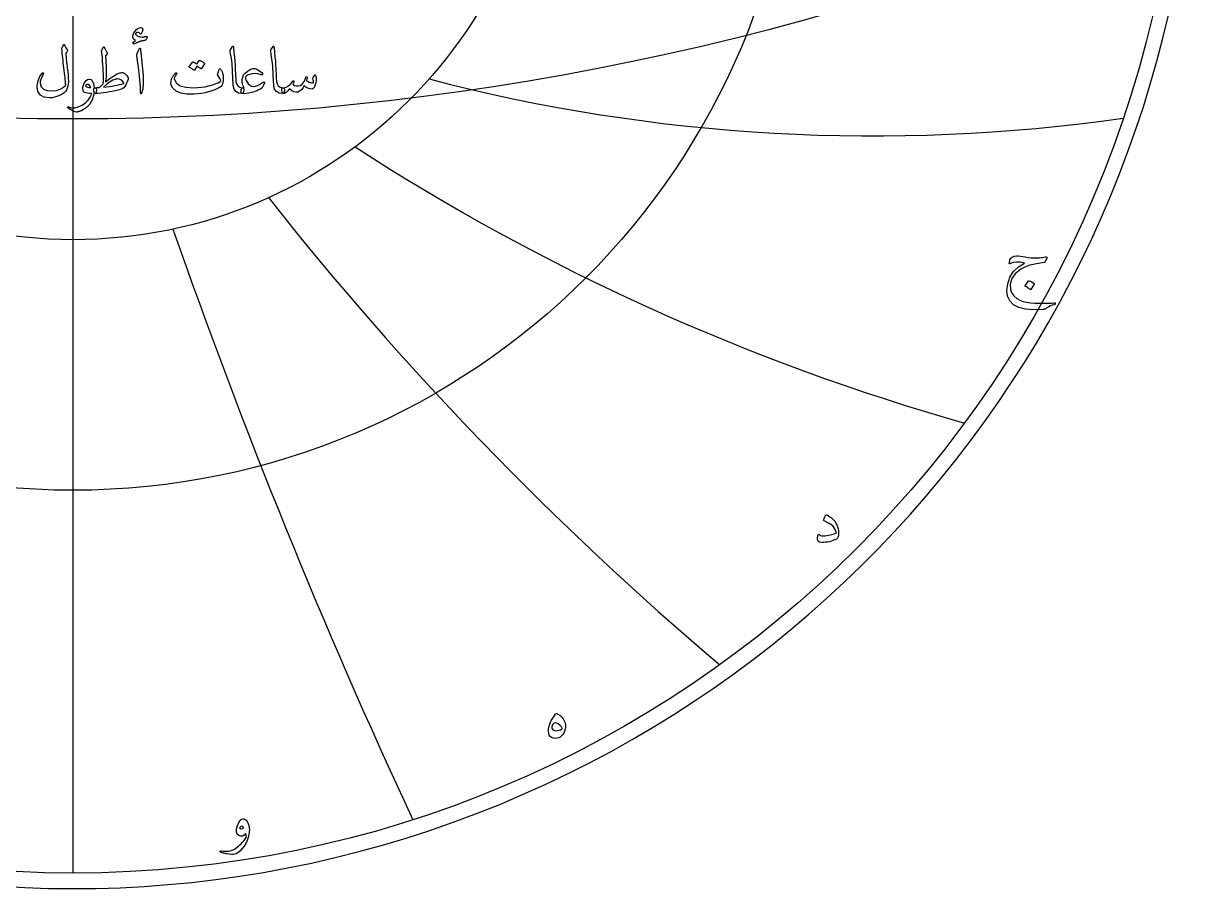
# Model space of a CAD drawing. Header units: millimetres. Extents: x -57 to 57, y -57 to 58.
# Drawn here: x -2.5 to 56.6, y -56.6 to -13 of the extents above; entities that cross this region are included whole.
import ezdxf

# ---------------------------------------------------------------- set-up
doc = ezdxf.new("R2010")
doc.units = ezdxf.units.MM
for name, color, linetype in [('CUT_OUTER', 1, 'Continuous'), ('ENGRAVE', 7, 'Continuous'), ('ENGRAVE_FINE', 8, 'Continuous'), ('TEXT', 5, 'Continuous')]:
    doc.layers.add(name, color=color, linetype=linetype)

msp = doc.modelspace()

# ---------------------------------------------------------------- linework, layer by layer
at = {"layer": 'CUT_OUTER'}
msp.add_arc((-0.0002, -0.0001), 56.5799, 134.296617, 87.801785, dxfattribs=at)
at = {"layer": 'ENGRAVE'}
for points in [[(0, -55.8), (0, 55.8)], [(0, -55.8), (0, -23.9096)]]:
    msp.add_lwpolyline(points, dxfattribs=at)
for radius in [55.8, 36.5261, 23.9096]:
    msp.add_circle((0, 0), radius, dxfattribs=at)
for centre, radius, start, end in [((40.2781, 69.7638), 88.4504, 255.36506, 278.197958), ((75.7292, 75.7292), 113.1546, 237.060542, 254.185216), ((138.8356, 80.1568), 164.422, 218.319612, 229.736062), ((309.3179, 82.8815), 322.3059, 199.24899, 204.957214)]:
    msp.add_arc(centre, radius, start, end, dxfattribs=at)
at = {"layer": 'ENGRAVE_FINE'}
msp.add_arc((0, 121.0408), 138.8558, 246.464598, 293.535402, dxfattribs=at)
at = {"layer": 'TEXT'}
for points in [[(3.6168, -13.8767), (3.5738, -13.8848), (3.5339, -13.8924), (3.4971, -13.8996), (3.4634, -13.9064), (3.4329, -13.913), (3.406, -13.9196), (3.3826, -13.9262), (3.3627, -13.9328), (3.3425, -13.9403), (3.3181, -13.9497), (3.2897, -13.961), (3.2571, -13.9741), (3.2204, -13.9892), (3.1796, -14.0067), (3.1346, -14.0264), (3.0855, -14.0483), (3.0655, -14.0549), (3.0484, -14.0549), (3.0341, -14.0483), (3.0228, -14.0351), (3.016, -14.0027), (3.0352, -13.965), (3.0803, -13.9219), (3.1515, -13.8734), (3.097, -13.8425), (3.0558, -13.8091), (3.0277, -13.7732), (3.0129, -13.7348), (3.01, -13.6624), (3.0277, -13.5838), (3.0661, -13.4991), (3.1251, -13.4081), (3.1954, -13.3266), (3.2678, -13.2703), (3.3423, -13.2392), (3.4188, -13.2332), (3.4615, -13.2439), (3.4906, -13.2662), (3.506, -13.3), (3.5079, -13.3454), (3.5005, -13.3945), (3.4881, -13.4395), (3.4708, -13.4803), (3.4485, -13.517), (3.4262, -13.5428), (3.4056, -13.5541), (3.3866, -13.551), (3.3693, -13.5335), (3.3495, -13.5073), (3.3264, -13.4881), (3.3, -13.476), (3.2703, -13.4708), (3.2392, -13.4708), (3.2117, -13.4774), (3.188, -13.4906), (3.168, -13.5104), (3.1534, -13.5343), (3.149, -13.5566), (3.155, -13.5772), (3.1713, -13.5962), (3.2324, -13.6414), (3.3066, -13.6746), (3.3941, -13.6958), (3.4947, -13.7051), (3.5035, -13.7048), (3.5133, -13.7039), (3.5241, -13.7023), (3.5359, -13.7002), (3.5488, -13.6976), (3.5628, -13.6948), (3.5777, -13.6918), (3.5937, -13.6886), (3.611, -13.6854), (3.6267, -13.6824), (3.6407, -13.6796), (3.6531, -13.6771), (3.664, -13.6749), (3.6737, -13.6734), (3.6822, -13.6724), (3.6894, -13.6721), (3.703, -13.6736), (3.7142, -13.6779), (3.7228, -13.6851), (3.729, -13.6952), (3.7329, -13.7049), (3.7348, -13.7142), (3.7346, -13.7231), (3.7323, -13.7315), (3.7003, -13.7913), (3.6704, -13.8355), (3.6426, -13.8639), (3.6168, -13.8767)], [(-0.4884, -14.1011), (-0.4826, -14.091), (-0.4752, -14.0838), (-0.4661, -14.0795), (-0.4554, -14.078), (-0.4447, -14.0799), (-0.4356, -14.0854), (-0.4282, -14.0947), (-0.4224, -14.1077), (-0.3917, -14.1834), (-0.3589, -14.2488), (-0.324, -14.3039), (-0.2871, -14.3486), (-0.2762, -14.3647), (-0.2731, -14.3833), (-0.2778, -14.4043), (-0.2904, -14.4278), (-0.2984, -14.4392), (-0.3061, -14.4501), (-0.3133, -14.4606), (-0.3201, -14.4707), (-0.3265, -14.4802), (-0.3325, -14.4889), (-0.338, -14.4967), (-0.3432, -14.5037), (-0.3519, -14.5165), (-0.358, -14.5318), (-0.3618, -14.5495), (-0.363, -14.5697), (-0.3591, -14.6267), (-0.3539, -14.6889), (-0.3475, -14.7563), (-0.3399, -14.8288), (-0.3312, -14.9064), (-0.3217, -14.9892), (-0.3114, -15.0772), (-0.3003, -15.1703), (-0.2878, -15.2632), (-0.2768, -15.3506), (-0.2672, -15.4324), (-0.2591, -15.5086), (-0.2521, -15.5794), (-0.2463, -15.6451), (-0.2414, -15.7056), (-0.2376, -15.761), (-0.2333, -15.925), (-0.2467, -16.0803), (-0.2778, -16.2269), (-0.3267, -16.3649), (-0.3743, -16.446), (-0.448, -16.5208), (-0.5476, -16.5895), (-0.6732, -16.652), (-0.8093, -16.7038), (-0.9372, -16.7403), (-1.0568, -16.7615), (-1.1682, -16.7675), (-1.447, -16.7292), (-1.6467, -16.624), (-1.7671, -16.452), (-1.8084, -16.2131), (-1.794, -16.0351), (-1.7473, -15.8608), (-1.6686, -15.6903), (-1.5576, -15.5234), (-1.5491, -15.5137), (-1.5403, -15.5077), (-1.531, -15.5055), (-1.5213, -15.5069), (-1.511, -15.5108), (-1.5031, -15.516), (-1.4978, -15.5224), (-1.4949, -15.53), (-1.4928, -15.5414), (-1.4932, -15.5523), (-1.4961, -15.5628), (-1.5015, -15.5729), (-1.5772, -15.7204), (-1.6294, -15.846), (-1.658, -15.9497), (-1.6632, -16.0316), (-1.6081, -16.208), (-1.4891, -16.3311), (-1.3062, -16.401), (-1.0593, -16.4177), (-0.8368, -16.3936), (-0.6476, -16.3377), (-0.4919, -16.25), (-0.3696, -16.1306), (-0.3722, -16.073), (-0.3766, -16.0056), (-0.3829, -15.9286), (-0.391, -15.8419), (-0.4013, -15.7452), (-0.4137, -15.6385), (-0.4285, -15.5217), (-0.4455, -15.3947), (-0.4616, -15.2637), (-0.4768, -15.1348), (-0.4913, -15.008), (-0.5049, -14.8832), (-0.5175, -14.7605), (-0.5288, -14.6398), (-0.5389, -14.5212), (-0.5478, -14.4047), (-0.561, -14.2925), (-0.5604, -14.2797), (-0.5585, -14.2678), (-0.5554, -14.2566), (-0.5511, -14.2463)], [(8.0289, -14.1803), (8.0353, -14.1704), (8.0413, -14.1638), (8.0468, -14.1605), (8.052, -14.1605), (8.0598, -14.1648), (8.0668, -14.1778), (8.073, -14.1995), (8.0784, -14.2298), (8.1056, -14.4763), (8.1279, -14.7042), (8.1452, -14.9135), (8.1576, -15.1043), (8.1655, -15.2675), (8.1729, -15.4137), (8.1796, -15.543), (8.1856, -15.6554), (8.1909, -15.7509), (8.1951, -15.8295), (8.1983, -15.8912), (8.2005, -15.9359), (8.2298, -16.07), (8.2946, -16.1686), (8.3948, -16.2317), (8.5305, -16.2593), (8.5682, -16.2692), (8.5924, -16.2923), (8.6029, -16.3286), (8.5998, -16.3781), (8.5843, -16.4561), (8.5676, -16.5118), (8.5497, -16.5452), (8.5305, -16.5563), (8.3395, -16.5312), (8.1989, -16.4557), (8.1085, -16.3299), (8.0685, -16.1537), (8.0622, -16.0695), (8.0565, -15.985), (8.0515, -15.9003), (8.047, -15.8155), (8.043, -15.7304), (8.0392, -15.6451), (8.0356, -15.5596), (8.0322, -15.4739), (8.026, -15.3105), (8.0174, -15.1633), (8.0062, -15.0324), (7.9926, -14.9179), (7.9765, -14.8078), (7.958, -14.6906), (7.9369, -14.5661), (7.9134, -14.4344), (7.9103, -14.4107), (7.9109, -14.389), (7.9153, -14.3694), (7.9233, -14.3519)], [(10.0716, -14.1803), (10.078, -14.1704), (10.084, -14.1638), (10.0895, -14.1605), (10.0947, -14.1605), (10.1025, -14.1648), (10.1095, -14.1778), (10.1157, -14.1995), (10.1211, -14.2298), (10.1483, -14.4763), (10.1706, -14.7042), (10.1879, -14.9135), (10.2003, -15.1043), (10.2082, -15.2675), (10.2156, -15.4137), (10.2223, -15.543), (10.2283, -15.6554), (10.2336, -15.7509), (10.2378, -15.8295), (10.241, -15.8912), (10.2432, -15.9359), (10.2725, -16.07), (10.3372, -16.1686), (10.4375, -16.2317), (10.5732, -16.2593), (10.6109, -16.2692), (10.6351, -16.2923), (10.6456, -16.3286), (10.6425, -16.3781), (10.627, -16.4561), (10.6103, -16.5118), (10.5924, -16.5452), (10.5732, -16.5563), (10.3822, -16.5312), (10.2416, -16.4557), (10.1512, -16.3299), (10.1112, -16.1537), (10.1049, -16.0695), (10.0992, -15.985), (10.0942, -15.9003), (10.0897, -15.8155), (10.0857, -15.7304), (10.0819, -15.6451), (10.0783, -15.5596), (10.0749, -15.4739), (10.0687, -15.3105), (10.0601, -15.1633), (10.0489, -15.0324), (10.0353, -14.9179), (10.0192, -14.8078), (10.0007, -14.6906), (9.9796, -14.5661), (9.9561, -14.4344), (9.953, -14.4107), (9.9536, -14.389), (9.958, -14.3694), (9.966, -14.3519)], [(1.5246, -14.2199), (1.5324, -14.2115), (1.5395, -14.2059), (1.5456, -14.2032), (1.551, -14.2034), (1.5574, -14.2063), (1.5634, -14.2117), (1.5689, -14.2195), (1.5741, -14.2298), (1.595, -14.2744), (1.6149, -14.3156), (1.6338, -14.3536), (1.6517, -14.3882), (1.6687, -14.4192), (1.6851, -14.446), (1.7008, -14.4687), (1.716, -14.4872), (1.7271, -14.5025), (1.7309, -14.5186), (1.7271, -14.5355), (1.716, -14.5532), (1.65, -14.6357), (1.6415, -14.6499), (1.636, -14.6662), (1.6333, -14.6846), (1.6335, -14.705), (1.6442, -14.8607), (1.6533, -14.9979), (1.6607, -15.1165), (1.6665, -15.2165), (1.6708, -15.2982), (1.6739, -15.3617), (1.6758, -15.4071), (1.6764, -15.4343), (1.6757, -15.5148), (1.6735, -15.5911), (1.6699, -15.6633), (1.6648, -15.7313), (1.6586, -15.7953), (1.6512, -15.8551), (1.6429, -15.9108), (1.6335, -15.9623), (1.8577, -15.7907), (2.0518, -15.6587), (2.2157, -15.5663), (2.3496, -15.5135), (2.4092, -15.4995), (2.4626, -15.4937), (2.5099, -15.4962), (2.5509, -15.5069), (2.6089, -15.537), (2.6639, -15.5845), (2.7161, -15.6492), (2.7654, -15.7313), (2.773, -15.7509), (2.7761, -15.7734), (2.7747, -15.7988), (2.7687, -15.827), (2.7359, -15.9285), (2.6969, -16.025), (2.6518, -16.1166), (2.6004, -16.2032), (2.5505, -16.2589), (2.48, -16.3072), (2.3888, -16.348), (2.277, -16.3814), (2.1274, -16.4145), (1.9788, -16.4445), (1.8312, -16.4714), (1.6846, -16.4953), (1.5393, -16.5158), (1.3955, -16.5328), (1.2531, -16.5463), (1.1121, -16.5563), (1.0962, -16.5518), (1.0816, -16.5382), (1.0682, -16.5155), (1.056, -16.4837), (1.0453, -16.4447), (1.0395, -16.407), (1.0387, -16.3705), (1.0428, -16.3352), (1.0521, -16.3045), (1.0667, -16.2816), (1.0867, -16.2665), (1.1121, -16.2593), (1.1458, -16.2575), (1.1777, -16.2552), (1.2077, -16.2525), (1.2359, -16.2494), (1.2621, -16.2463), (1.2866, -16.2436), (1.3092, -16.2414), (1.3299, -16.2395), (1.5147, -16.0613), (1.5164, -16.0536), (1.518, -16.0436), (1.5197, -16.0313), (1.5213, -16.0168), (1.5229, -16), (1.5246, -15.9809), (1.5263, -15.9595), (1.5279, -15.9359), (1.5293, -15.9102), (1.5304, -15.8827), (1.531, -15.8533), (1.5312, -15.8221), (1.5312, -15.7892), (1.5312, -15.7548), (1.5312, -15.719), (1.5312, -15.6818), (1.5308, -15.6397), (1.5296, -15.5894), (1.5275, -15.5308), (1.5246, -15.464), (1.5209, -15.3894), (1.5164, -15.3073), (1.511, -15.2178), (1.5048, -15.1208), (1.4906, -14.9057), (1.4776, -14.7355), (1.4658, -14.6103), (1.4553, -14.5301), (1.4468, -14.4786), (1.4413, -14.4394), (1.4386, -14.4126), (1.4388, -14.3981), (1.4488, -14.3709), (1.459, -14.3453), (1.4694, -14.3214), (1.4801, -14.2991), (1.4909, -14.2781), (1.5019, -14.2579), (1.5132, -14.2385), (1.5246, -14.2199)], [(3.3165, -14.3453), (3.3481, -14.2843), (3.3734, -14.2628), (3.3926, -14.281), (3.4056, -14.3387), (3.4815, -15.1472), (3.5267, -15.6435), (3.5368, -16.0399), (3.5118, -16.3365), (3.4518, -16.5332), (3.4409, -16.5493), (3.4312, -16.558), (3.4227, -16.5592), (3.4155, -16.553), (3.4097, -16.5433), (3.4056, -16.5307), (3.4031, -16.5153), (3.4023, -16.4969), (3.4023, -16.354), (3.3957, -16.2024), (3.3825, -16.0421), (3.3627, -15.8732), (3.3584, -15.8291), (3.3454, -15.7099), (3.3237, -15.5156), (3.2934, -15.2462), (3.2208, -14.6489), (3.2192, -14.6172), (3.2208, -14.5879), (3.2257, -14.5611), (3.234, -14.5367)], [(7.4283, -15.3287), (7.4505, -15.3566), (7.4708, -15.3873), (7.4892, -15.4209), (7.5058, -15.4574), (7.5206, -15.4966), (7.5335, -15.5383), (7.5445, -15.5824), (7.5537, -15.629), (7.5657, -15.7227), (7.5685, -15.8155), (7.5624, -15.9075), (7.5471, -15.9986), (7.524, -16.0799), (7.4943, -16.1455), (7.458, -16.1954), (7.4151, -16.2296), (7.279, -16.3016), (7.1346, -16.3657), (6.982, -16.422), (6.8211, -16.4705), (6.652, -16.5107), (6.4746, -16.5423), (6.289, -16.5652), (6.0951, -16.5794), (5.7317, -16.5757), (5.4335, -16.525), (5.2004, -16.4272), (5.0325, -16.2824), (4.9636, -16.1692), (4.9319, -16.0473), (4.9372, -15.9167), (4.9797, -15.7775), (4.994, -15.7475), (5.0106, -15.7169), (5.0295, -15.6856), (5.0507, -15.6538), (5.0741, -15.6213), (5.0997, -15.5882), (5.1277, -15.5545), (5.1579, -15.5201), (5.168, -15.5104), (5.1785, -15.5044), (5.1895, -15.5022), (5.2008, -15.5036), (5.2084, -15.5065), (5.2148, -15.5119), (5.22, -15.5197), (5.2239, -15.53), (5.2258, -15.5397), (5.2247, -15.549), (5.2208, -15.5579), (5.214, -15.5663), (5.1857, -15.5999), (5.1604, -15.6348), (5.1379, -15.6709), (5.1183, -15.7082), (5.1049, -15.7439), (5.0977, -15.7783), (5.0966, -15.8115), (5.1018, -15.8435), (5.2049, -16.0302), (5.3988, -16.1611), (5.6834, -16.2364), (6.0588, -16.256), (6.2652, -16.2481), (6.4618, -16.2309), (6.6488, -16.2044), (6.826, -16.1686), (6.9938, -16.1235), (7.1523, -16.0692), (7.3016, -16.0055), (7.4415, -15.9326), (7.4279, -15.8646), (7.397, -15.7891), (7.3487, -15.7062), (7.2831, -15.6158), (7.281, -15.6072), (7.2814, -15.5911), (7.2843, -15.5676), (7.2897, -15.5366), (7.2911, -15.5335), (7.2922, -15.5308), (7.2928, -15.5286), (7.293, -15.5267), (7.3037, -15.4846), (7.3194, -15.4376), (7.34, -15.3856), (7.3656, -15.3287), (7.3769, -15.3114), (7.3912, -15.3056), (7.4083, -15.3114), (7.4283, -15.3287)], [(6.3525, -14.8898), (6.3566, -14.8857), (6.3624, -14.8832), (6.3698, -14.8824), (6.3789, -14.8832), (6.4114, -14.8954), (6.4428, -14.9088), (6.4733, -14.9234), (6.5026, -14.9393), (6.5312, -14.9566), (6.5592, -14.9756), (6.5865, -14.9962), (6.6132, -15.0185), (6.6184, -15.0253), (6.6206, -15.0325), (6.62, -15.0402), (6.6165, -15.0482), (6.4581, -15.299), (6.4538, -15.3023), (6.4474, -15.3023), (6.4389, -15.299), (6.4284, -15.2924), (6.4212, -15.2863), (6.4094, -15.278), (6.3931, -15.2674), (6.3723, -15.2545), (6.3467, -15.2391), (6.3162, -15.2211), (6.2807, -15.2003), (6.2403, -15.1769), (6.1149, -15.3716), (6.1091, -15.3776), (6.1017, -15.379), (6.0926, -15.3759), (6.0819, -15.3683), (6.0726, -15.3617), (6.058, -15.3518), (6.038, -15.3386), (6.0126, -15.3221), (5.9815, -15.3023), (5.9441, -15.2792), (5.9006, -15.2528), (5.8509, -15.2231), (5.8457, -15.2182), (5.8435, -15.2132), (5.8441, -15.2083), (5.8476, -15.2033), (6.0093, -14.9624), (6.0134, -14.9583), (6.0192, -14.9558), (6.0266, -14.955), (6.0357, -14.9558), (6.0633, -14.9648), (6.0902, -14.9752), (6.1161, -14.9871), (6.1413, -15.0004), (6.1656, -15.0149), (6.1891, -15.0305), (6.2118, -15.0471), (6.2337, -15.0647)], [(9.6426, -16.0184), (9.5535, -16.2164), (9.5422, -16.236), (9.5312, -16.2519), (9.5207, -16.2641), (9.5106, -16.2725), (9.4592, -16.3077), (9.4042, -16.3406), (9.3454, -16.3712), (9.2829, -16.3996), (9.2169, -16.4261), (9.1476, -16.4511), (9.075, -16.4747), (8.9991, -16.4969), (8.8572, -16.5316), (8.7318, -16.553), (8.6229, -16.5613), (8.5305, -16.5563), (8.4952, -16.5402), (8.4719, -16.5085), (8.4606, -16.461), (8.4612, -16.3979), (8.4697, -16.341), (8.4818, -16.2989), (8.4977, -16.2717), (8.5173, -16.2593), (8.5206, -16.2593), (8.5239, -16.2593), (8.5272, -16.2593), (8.5305, -16.2593), (8.555, -16.2618), (8.5792, -16.2626), (8.6029, -16.2618), (8.6262, -16.2593), (8.5862, -16.2001), (8.5553, -16.1347), (8.5334, -16.0632), (8.5206, -15.9854), (8.5187, -15.8462), (8.5429, -15.7222), (8.593, -15.6135), (8.6691, -15.5201), (8.7671, -15.4329), (8.863, -15.3658), (8.9568, -15.319), (9.0486, -15.2924), (9.1476, -15.2926), (9.2598, -15.3295), (9.3852, -15.4032), (9.5238, -15.5135), (9.5395, -15.5306), (9.5469, -15.549), (9.5461, -15.5686), (9.537, -15.5894), (9.524, -15.6055), (9.5081, -15.6142), (9.4894, -15.6154), (9.4677, -15.6092), (9.3124, -15.5643), (9.1567, -15.5482), (9.0005, -15.561), (8.844, -15.6026), (8.7819, -15.6288), (8.7343, -15.6579), (8.7011, -15.6899), (8.6823, -15.7247), (8.6778, -15.7689), (8.6905, -15.8254), (8.7207, -15.8943), (8.7681, -15.9755), (8.8258, -16.0576), (8.8803, -16.1191), (8.9314, -16.1599), (8.9793, -16.1801), (9.0835, -16.1904), (9.188, -16.1785), (9.293, -16.1442), (9.3984, -16.0877), (9.4941, -16.0217), (9.5436, -15.9904), (9.5832, -15.9722), (9.6129, -15.9673), (9.6327, -15.9755), (9.6407, -15.9856), (9.6451, -15.9961), (9.6457, -16.0071), (9.6426, -16.0184)], [(1.0461, -16.5926), (0.9688, -16.8642), (0.839, -17.0917), (0.6569, -17.2751), (0.4224, -17.4143), (0.3896, -17.4284), (0.3572, -17.4411), (0.3253, -17.4524), (0.2937, -17.4622), (0.2628, -17.4703), (0.2327, -17.4766), (0.2034, -17.481), (0.1749, -17.4836), (0.104, -17.4735), (0.0099, -17.4366), (-0.1072, -17.3729), (-0.2475, -17.2823), (-0.2626, -17.2693), (-0.2714, -17.2567), (-0.2741, -17.2446), (-0.2706, -17.2328), (-0.2628, -17.2237), (-0.2524, -17.2196), (-0.2397, -17.2204), (-0.2244, -17.2262), (-0.0786, -17.2734), (0.085, -17.2732), (0.2663, -17.2256), (0.4653, -17.1305), (0.6278, -17.0202), (0.7623, -16.8904), (0.8687, -16.7413), (0.9471, -16.5728), (0.9465, -16.5668), (0.9446, -16.5621), (0.9415, -16.5586), (0.9372, -16.5563), (0.8236, -16.5497), (0.7268, -16.5365), (0.647, -16.5167), (0.5841, -16.4903), (0.5354, -16.4495), (0.5049, -16.393), (0.4925, -16.3208), (0.4983, -16.2329), (0.5002, -16.2213), (0.5024, -16.2094), (0.5051, -16.1973), (0.5082, -16.1851), (0.5117, -16.1724), (0.5156, -16.1591), (0.52, -16.1452), (0.5247, -16.1306), (0.5635, -16.0364), (0.6105, -15.9582), (0.6658, -15.8961), (0.7293, -15.8501), (0.7943, -15.825), (0.8539, -15.8254), (0.9081, -15.8514), (0.957, -15.9029), (0.9997, -15.9747), (1.0321, -16.058), (1.0541, -16.1529), (1.0659, -16.2593), (1.0724, -16.2592), (1.0787, -16.2589), (1.0848, -16.2584), (1.0907, -16.2577), (1.0965, -16.2569), (1.1026, -16.2564), (1.1089, -16.2561), (1.1154, -16.256), (1.1377, -16.2608), (1.155, -16.275), (1.1674, -16.2987), (1.1748, -16.3319), (1.1779, -16.3684), (1.1773, -16.4053), (1.1729, -16.4427), (1.1649, -16.4804), (1.1544, -16.5136), (1.1426, -16.5373), (1.1296, -16.5516), (1.1154, -16.5563), (1.0527, -16.5563), (1.0523, -16.5623), (1.0511, -16.5703), (1.049, -16.5804), (1.0461, -16.5926)], [(2.2341, -15.8105), (2.2174, -15.8111), (2.2003, -15.813), (2.1827, -15.8161), (2.1648, -15.8204), (2.0027, -15.8841), (1.843, -15.973), (1.6859, -16.0871), (1.5312, -16.2263), (1.6857, -16.2119), (1.8323, -16.195), (1.9711, -16.1756), (2.1021, -16.1537), (2.2252, -16.1292), (2.3405, -16.1017), (2.448, -16.0714), (2.5476, -16.0382), (2.5569, -16.0343), (2.5616, -16.0291), (2.5618, -16.0227), (2.5575, -16.0151), (2.4865, -15.9281), (2.409, -15.865), (2.3248, -15.8258), (2.2341, -15.8105)], [(12.1737, -15.6158), (12.1809, -15.6109), (12.1894, -15.6125), (12.1991, -15.6208), (12.21, -15.6356), (12.2218, -15.6608), (12.2306, -15.6967), (12.2366, -15.7433), (12.2397, -15.8006), (12.2407, -15.8658), (12.2372, -15.9293), (12.2292, -15.9912), (12.2166, -16.0514), (12.1799, -16.1686), (12.139, -16.2527), (12.0941, -16.3039), (12.045, -16.322), (11.9289, -16.3152), (11.8214, -16.2849), (11.7226, -16.2311), (11.6325, -16.1537), (11.5706, -16.2756), (11.4972, -16.3707), (11.4122, -16.439), (11.3157, -16.4804), (11.2144, -16.4895), (11.1119, -16.4639), (11.0082, -16.4037), (10.9032, -16.3088), (10.8182, -16.4171), (10.7349, -16.4944), (10.6532, -16.5408), (10.5732, -16.5563), (10.5571, -16.5472), (10.5419, -16.52), (10.5274, -16.4746), (10.5138, -16.4111), (10.5088, -16.3484), (10.5171, -16.3022), (10.5386, -16.2725), (10.5732, -16.2593), (10.7254, -16.2249), (10.8587, -16.1578), (10.9729, -16.0582), (11.0682, -15.926), (11.0734, -15.9188), (11.0789, -15.9136), (11.0849, -15.9105), (11.0913, -15.9095), (11.0991, -15.9103), (11.1061, -15.9128), (11.1123, -15.9169), (11.1177, -15.9227), (11.1208, -15.9405), (11.1136, -15.9706), (11.096, -16.0131), (11.0682, -16.0679), (11.1047, -16.1102), (11.1614, -16.1413), (11.2384, -16.1613), (11.3355, -16.1702), (11.4566, -16.1448), (11.5624, -16.0621), (11.6529, -15.9221), (11.7282, -15.7247), (11.7319, -15.7146), (11.7364, -15.7074), (11.7418, -15.7031), (11.748, -15.7016), (11.7573, -15.7024), (11.7653, -15.7049), (11.7721, -15.709), (11.7777, -15.7148), (11.7818, -15.7231), (11.7843, -15.7313), (11.7851, -15.7396), (11.7843, -15.7478), (11.7513, -15.8864), (11.7899, -15.9207), (11.8363, -15.9508), (11.8905, -15.9768), (11.9526, -15.9986), (12.013, -16.0128), (12.059, -16.0159), (12.0906, -16.0079), (12.1077, -15.9887), (12.1133, -15.9594), (12.1102, -15.9178), (12.0984, -15.8637), (12.078, -15.7973), (12.0815, -15.7785), (12.0986, -15.742), (12.1294, -15.6878), (12.1737, -15.6158)], [(0.8877, -16.223), (0.853, -16.1626), (0.8151, -16.1199), (0.7739, -16.0949), (0.7293, -16.0877), (0.7027, -16.0947), (0.679, -16.1059), (0.6581, -16.1211), (0.6402, -16.1405), (0.6344, -16.1508), (0.6336, -16.162), (0.6377, -16.1739), (0.6468, -16.1867), (0.6808, -16.2166), (0.7301, -16.237), (0.7947, -16.248), (0.8745, -16.2494), (0.8827, -16.2478), (0.8877, -16.2428), (0.8894, -16.2346), (0.8877, -16.223)], [(49.0327, -24.841), (48.9483, -25.0311), (48.9406, -25.0436), (48.9315, -25.0531), (48.9212, -25.0595), (48.9095, -25.0628), (48.519, -25.1244), (48.1923, -25.2001), (47.9294, -25.2898), (47.7303, -25.3937), (47.4512, -25.6214), (47.2719, -25.8715), (47.1924, -26.1441), (47.2129, -26.4391), (47.2749, -26.5988), (47.3801, -26.7401), (47.5284, -26.8628), (47.7198, -26.9671), (47.8542, -27.0137), (48.0216, -27.0516), (48.222, -27.0806), (48.4555, -27.1009), (48.5795, -27.1068), (48.7019, -27.1105), (48.8224, -27.1121), (48.9412, -27.1114), (49.0578, -27.1088), (49.1718, -27.1044), (49.2831, -27.0982), (49.3918, -27.0903), (49.4173, -27.0885), (49.4375, -27.0903), (49.4525, -27.0956), (49.4622, -27.1044), (49.4675, -27.1152), (49.4692, -27.1264), (49.4675, -27.138), (49.4622, -27.1501), (49.4583, -27.1566), (49.4538, -27.162), (49.4487, -27.1663), (49.4428, -27.1695), (49.4366, -27.1722), (49.4301, -27.1752), (49.4234, -27.1784), (49.4164, -27.1818), (49.315, -27.2142), (49.2255, -27.2478), (49.1478, -27.2828), (49.082, -27.3191), (49.0399, -27.3453), (49.0015, -27.3675), (48.9669, -27.3858), (48.9359, -27.4001), (48.9092, -27.4111), (48.8871, -27.4194), (48.8696, -27.4251), (48.8567, -27.4282), (48.3754, -27.446), (47.9662, -27.4115), (47.6291, -27.3246), (47.3643, -27.1853), (47.1729, -26.9944), (47.0598, -26.7559), (47.025, -26.4699), (47.0686, -26.1364), (47.1839, -25.8004), (47.3643, -25.5142), (47.6098, -25.2777), (47.9204, -25.0909), (47.7004, -25.0489), (47.5086, -25.039), (47.3449, -25.0612), (47.2094, -25.1156), (47.1975, -25.12), (47.1865, -25.1226), (47.1764, -25.1235), (47.1671, -25.1226), (47.1594, -25.1198), (47.1539, -25.1147), (47.1506, -25.1074), (47.1495, -25.098), (47.1544, -25.0542), (47.1619, -25.0109), (47.172, -24.968), (47.1847, -24.9255), (47.2296, -24.843), (47.3009, -24.7821), (47.3986, -24.7427), (47.5227, -24.7249), (47.6012, -24.7255), (47.6995, -24.7345), (47.8177, -24.7519), (47.9556, -24.7777), (48.098, -24.8034), (48.2293, -24.8208), (48.3496, -24.8298), (48.459, -24.8305), (48.5116, -24.8281), (48.5672, -24.8247), (48.626, -24.8202), (48.6878, -24.8146), (48.7527, -24.8077), (48.8207, -24.7992), (48.8917, -24.7892), (48.9659, -24.7777), (49.0083, -24.7763), (49.0336, -24.7865), (49.0418, -24.808), (49.0327, -24.841)], [(48.1246, -25.9815), (48.129, -25.9771), (48.1351, -25.9745), (48.1431, -25.9736), (48.1527, -25.9745), (48.2212, -26.0022), (48.2856, -26.0361), (48.3461, -26.0761), (48.4027, -26.1223), (48.4082, -26.1293), (48.4106, -26.1364), (48.4099, -26.1434), (48.4062, -26.1505), (48.2407, -26.418), (48.2346, -26.4244), (48.2267, -26.4259), (48.217, -26.4226), (48.2055, -26.4145), (48.1956, -26.4074), (48.18, -26.3969), (48.1587, -26.3828), (48.1316, -26.3652), (48.0984, -26.3441), (48.0586, -26.3194), (48.0122, -26.2913), (47.9591, -26.2596), (47.9521, -26.2543), (47.9486, -26.249), (47.9486, -26.2437), (47.9521, -26.2385)], [(37.8049, -38.0067), (37.8189, -37.9648), (37.8327, -37.927), (37.8462, -37.8935), (37.8595, -37.8641), (37.8724, -37.8387), (37.8846, -37.817), (37.8961, -37.7991), (37.907, -37.7849), (37.924, -37.7713), (37.9431, -37.7656), (37.9644, -37.7678), (37.988, -37.7779), (38.1963, -37.9176), (38.3567, -38.0797), (38.4691, -38.2643), (38.5336, -38.4713), (38.5426, -38.5305), (38.5485, -38.5884), (38.5514, -38.6449), (38.5512, -38.7001), (38.5477, -38.7536), (38.5406, -38.8048), (38.5301, -38.8539), (38.516, -38.9008), (38.5034, -38.9258), (38.4869, -38.9483), (38.4665, -38.9681), (38.4421, -38.9852), (38.358, -39.0264), (38.2713, -39.0618), (38.182, -39.0915), (38.0901, -39.1155), (37.9959, -39.1342), (37.9, -39.148), (37.8023, -39.1571), (37.7029, -39.1612), (37.5849, -39.1414), (37.5128, -39.075), (37.4864, -38.9619), (37.5057, -38.8022), (37.5123, -38.7848), (37.5216, -38.7714), (37.5335, -38.7619), (37.548, -38.7564), (37.5605, -38.758), (37.5735, -38.7626), (37.5869, -38.7703), (37.6008, -38.7811), (37.6437, -38.8042), (37.702, -38.8172), (37.7757, -38.82), (37.8648, -38.8128), (38.0582, -38.7846), (38.2159, -38.7529), (38.338, -38.7177), (38.4245, -38.679), (38.4289, -38.6737), (38.4315, -38.6649), (38.4324, -38.6526), (38.4315, -38.6368), (38.3719, -38.4704), (38.2564, -38.3235), (38.085, -38.1959), (37.8577, -38.0876), (37.828, -38.072), (37.8093, -38.0533), (37.8016, -38.0315), (37.8049, -38.0067)], [(24.2758, -47.7893), (24.306, -47.7754), (24.3401, -47.7726), (24.3781, -47.7807), (24.4202, -47.7999), (24.5247, -47.8698), (24.6129, -47.9495), (24.6848, -48.0388), (24.7405, -48.1378), (24.779, -48.241), (24.7994, -48.3463), (24.8019, -48.4539), (24.7862, -48.5637), (24.7579, -48.6638), (24.7185, -48.7529), (24.6681, -48.831), (24.6067, -48.8981), (24.5374, -48.952), (24.4633, -48.9905), (24.3843, -49.0136), (24.3005, -49.0213), (24.1909, -49.0134), (24.1016, -48.9826), (24.0325, -48.9289), (23.9837, -48.8523), (23.9544, -48.7593), (23.9441, -48.6526), (23.9527, -48.5322), (23.9802, -48.3983), (24.0248, -48.2592), (24.0849, -48.1272), (24.1603, -48.0023), (24.2512, -47.8843), (24.2543, -47.8788), (24.2565, -47.8694), (24.2578, -47.856), (24.2582, -47.8386), (24.2593, -47.8197), (24.2626, -47.8051), (24.2681, -47.795), (24.2758, -47.7893)], [(24.6102, -48.5461), (24.625, -48.5276), (24.627, -48.5039), (24.6162, -48.4748), (24.5926, -48.4405), (24.511, -48.3516), (24.4316, -48.2891), (24.3544, -48.2531), (24.2794, -48.2434), (24.2437, -48.2498), (24.2107, -48.2689), (24.1804, -48.3008), (24.1526, -48.3455), (24.1304, -48.3936), (24.1166, -48.4361), (24.1111, -48.4728), (24.1139, -48.5039), (24.1386, -48.5608), (24.1808, -48.6015), (24.2406, -48.626), (24.3181, -48.6341), (24.4037, -48.6286), (24.4809, -48.6121), (24.5497, -48.5846), (24.6102, -48.5461)], [(8.2834, -53.4001), (8.3476, -53.251), (8.4171, -53.1449), (8.4919, -53.082), (8.572, -53.0622), (8.6222, -53.071), (8.6706, -53.0974), (8.7172, -53.1414), (8.7621, -53.203), (8.7837, -53.2386), (8.8026, -53.2752), (8.8189, -53.3126), (8.8325, -53.3508), (8.8442, -53.3902), (8.8545, -53.4309), (8.8635, -53.4729), (8.8712, -53.5163), (8.8785, -53.6129), (8.8721, -53.7266), (8.8521, -53.8575), (8.8184, -54.0056), (8.7687, -54.1589), (8.7005, -54.3056), (8.6138, -54.4458), (8.5087, -54.5793), (8.3984, -54.6957), (8.3001, -54.7808), (8.2136, -54.8347), (8.1391, -54.8574), (8.0629, -54.8614), (7.9754, -54.8592), (7.8764, -54.8508), (7.7659, -54.8363), (7.7099, -54.8271), (7.6581, -54.8174), (7.6105, -54.8069), (7.5671, -54.7958), (7.5276, -54.7845), (7.4918, -54.7734), (7.4598, -54.7625), (7.4315, -54.7518), (7.4148, -54.7426), (7.4034, -54.7324), (7.3972, -54.7214), (7.3963, -54.7096), (7.4018, -54.6977), (7.4113, -54.6902), (7.4247, -54.6871), (7.4421, -54.6884), (7.5778, -54.7016), (7.7105, -54.7025), (7.8401, -54.6911), (7.9666, -54.6673), (8.0056, -54.6552), (8.0489, -54.6365), (8.0963, -54.6112), (8.1479, -54.5793), (8.2036, -54.5408), (8.2636, -54.4957), (8.3277, -54.444), (8.396, -54.3857), (8.4629, -54.3254), (8.5227, -54.2678), (8.5755, -54.2128), (8.6213, -54.1604), (8.6598, -54.1105), (8.6908, -54.0628), (8.7144, -54.0172), (8.7304, -53.9739), (8.7212, -53.9083), (8.7111, -53.8595), (8.7001, -53.8274), (8.6882, -53.812), (8.6167, -53.8962), (8.5359, -53.9413), (8.446, -53.9473), (8.3467, -53.914), (8.2649, -53.8423), (8.2271, -53.7328), (8.2332, -53.5854), (8.2834, -53.4001)], [(8.6037, -53.5304), (8.5518, -53.4674), (8.4981, -53.4441), (8.4427, -53.4604), (8.3855, -53.5163), (8.4321, -53.5541), (8.484, -53.5691), (8.5412, -53.5612), (8.6037, -53.5304)]]:
    msp.add_lwpolyline(points, close=True, dxfattribs=at)

doc.saveas('drawing.dxf')
